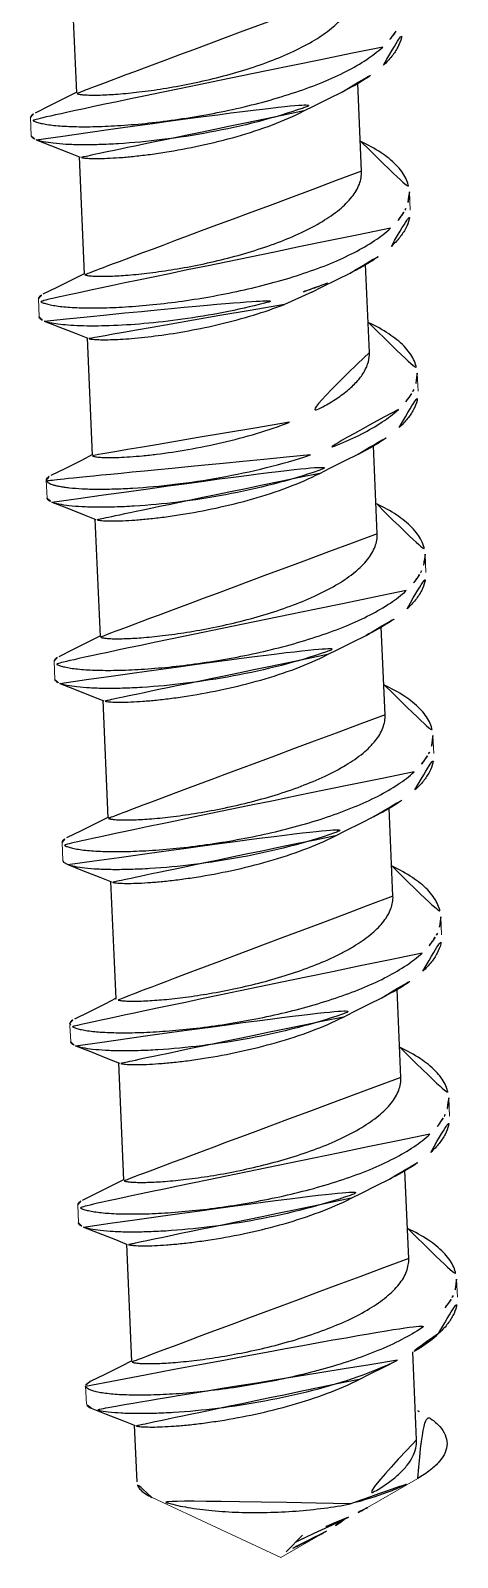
# Model space of a CAD drawing. Extents: x 16296660632 to 16296679688, y -37409620961 to -37409616551.
# Drawn here: x 16296679151.39 to 16296679155.94, y -37409617676.63 to -37409617660.36 of the extents above; entities that cross this region are included whole.
import ezdxf

# ---------------------------------------------------------------- set-up
doc = ezdxf.new("R2010")
doc.units = 0
doc.header["$LTSCALE"] = 10
doc.header["$MEASUREMENT"] = 0
doc.linetypes.add('ACAD_ISO02W100', pattern=[15, 12, -3])
doc.layers.get('0').update_dxf_attribs({"linetype": 'CONTINUOUS'})
doc.layers.add('虚线', color=8, linetype='ACAD_ISO02W100', lineweight=20)

msp = doc.modelspace()

# ---------------------------------------------------------------- linework, layer by layer
at = {"color": 7, "linetype": 'Continuous'}
for p, q in [((16296679151.82406, -37409617659.771828), (16296679151.878401, -37409617661.022308)), ((16296679154.917509, -37409617661.857437), (16296679154.87682, -37409617660.92086)), ((16296679151.79566, -37409617661.657349), (16296679151.917471, -37409617661.706352)), ((16296679151.907949, -37409617661.702522), (16296679151.96228, -37409617662.953003)), ((16296679155.00139, -37409617663.788132), (16296679154.960649, -37409617662.850327)), ((16296679154.38839, -37409617663.145279), (16296679154.09704, -37409617663.275078)), ((16296679151.875839, -37409617663.586563), (16296679152.00135, -37409617663.637039)), ((16296679151.991831, -37409617663.633217), (16296679152.04616, -37409617664.883698)), ((16296679155.085279, -37409617665.718826), (16296679155.04458, -37409617664.782158)), ((16296679151.95973, -37409617665.517258), (16296679152.08523, -37409617665.567734)), ((16296679152.07572, -37409617665.563911), (16296679152.130051, -37409617666.814392)), ((16296679155.169161, -37409617667.649513), (16296679155.128481, -37409617666.713051)), ((16296679152.04361, -37409617667.447952), (16296679152.169121, -37409617667.498428)), ((16296679152.159599, -37409617667.494598), (16296679152.21393, -37409617668.745087)), ((16296679155.25305, -37409617669.580208), (16296679155.21233, -37409617668.642929)), ((16296679151.73328, -37409617669.201187), (16296679151.741711, -37409617669.218948)), ((16296679151.741711, -37409617669.218948), (16296679151.785509, -37409617669.244637)), ((16296679152.127501, -37409617669.378647), (16296679152.253, -37409617669.429123)), ((16296679152.24349, -37409617669.425293), (16296679152.297819, -37409617670.675774)), ((16296679155.336929, -37409617671.510902), (16296679155.29624, -37409617670.574226)), ((16296679152.30385, -37409617670.682373), (16296679152.297819, -37409617670.675774)), ((16296679151.8172, -37409617670.956573), (16296679151.808769, -37409617670.938812)), ((16296679152.21138, -37409617671.309334), (16296679152.33688, -37409617671.359818)), ((16296679152.32737, -37409617671.355988), (16296679152.381701, -37409617672.606468)), ((16296679155.42082, -37409617673.441597), (16296679155.380131, -37409617672.505142)), ((16296679152.295271, -37409617673.240028), (16296679152.420771, -37409617673.290497)), ((16296679152.411261, -37409617673.286682), (16296679152.46559, -37409617674.537163)), ((16296679155.5047, -37409617675.372292), (16296679155.464029, -37409617674.436058)), ((16296679152.37915, -37409617675.170723), (16296679152.50465, -37409617675.221199)), ((16296679152.49514, -37409617675.217377), (16296679152.52137, -37409617675.821152)), ((16296679154.41206, -37409617676.369003), (16296679154.60725, -37409617676.277382)), ((16296679154.60725, -37409617676.277382), (16296679154.78006, -37409617676.196991)), ((16296679154.115589, -37409617676.567078), (16296679154.290079, -37409617676.388992)), ((16296679154.297131, -37409617676.423988), (16296679154.215691, -37409617676.463623)), ((16296679154.297131, -37409617676.423988), (16296679154.323021, -37409617676.411484)), ((16296679154.323021, -37409617676.411484), (16296679154.41206, -37409617676.369003)), ((16296679154.544979, -37409617676.34507), (16296679154.537741, -37409617676.349228))]:
    msp.add_line(p, q, dxfattribs=at)
for points in [[(16296679151.876551, -37409617661.018677), (16296679151.770309, -37409617661.072563), (16296679151.592791, -37409617661.161163), (16296679151.437611, -37409617661.237534)], [(16296679154.30451, -37409617661.214592), (16296679154.413799, -37409617661.159187), (16296679154.5753, -37409617661.078629), (16296679154.713881, -37409617661.010437)], [(16296679151.44994, -37409617661.521873), (16296679151.613331, -37409617661.585327), (16296679151.79566, -37409617661.657349)], [(16296679154.38839, -37409617663.145279), (16296679154.49769, -37409617663.089882), (16296679154.65918, -37409617663.009323), (16296679154.79777, -37409617662.941132)], [(16296679151.96044, -37409617662.949371), (16296679151.854191, -37409617663.00325), (16296679151.67667, -37409617663.091858), (16296679151.5215, -37409617663.168228)], [(16296679151.53385, -37409617663.452568), (16296679151.69138, -37409617663.513748), (16296679151.875839, -37409617663.586563)], [(16296679152.044319, -37409617664.880074), (16296679151.93808, -37409617664.933937), (16296679151.760559, -37409617665.022552), (16296679151.605379, -37409617665.098923)], [(16296679154.472281, -37409617665.075974), (16296679154.58157, -37409617665.020569), (16296679154.743059, -37409617664.940018), (16296679154.881651, -37409617664.871834)], [(16296679151.617741, -37409617665.383263), (16296679151.775261, -37409617665.444443), (16296679151.95973, -37409617665.517258)], [(16296679152.12821, -37409617666.81076), (16296679152.021959, -37409617666.864639), (16296679151.84444, -37409617666.953247), (16296679151.68927, -37409617667.02961)], [(16296679154.55616, -37409617667.006668), (16296679154.665461, -37409617666.951263), (16296679154.82695, -37409617666.870712), (16296679154.96554, -37409617666.802521)], [(16296679151.70162, -37409617667.313957), (16296679151.85915, -37409617667.375137), (16296679152.04361, -37409617667.447952)], [(16296679152.21209, -37409617668.741463), (16296679152.10585, -37409617668.795326), (16296679151.928329, -37409617668.883926), (16296679151.773149, -37409617668.960297)], [(16296679154.640051, -37409617668.937363), (16296679154.74934, -37409617668.881958), (16296679154.910839, -37409617668.801399), (16296679155.049419, -37409617668.733223)], [(16296679151.785509, -37409617669.244637), (16296679151.943029, -37409617669.305817), (16296679152.127501, -37409617669.378647)], [(16296679152.29598, -37409617670.67215), (16296679152.18973, -37409617670.726021), (16296679152.012211, -37409617670.814629), (16296679151.85704, -37409617670.890999)], [(16296679154.72393, -37409617670.868057), (16296679154.833229, -37409617670.812653), (16296679154.99472, -37409617670.732094), (16296679155.13331, -37409617670.66391)], [(16296679151.86939, -37409617671.175339), (16296679152.02692, -37409617671.236519), (16296679152.21138, -37409617671.309334)], [(16296679152.37986, -37409617672.602837), (16296679152.273621, -37409617672.656723), (16296679152.09609, -37409617672.745323), (16296679151.94092, -37409617672.821693)], [(16296679154.807819, -37409617672.798752), (16296679154.91711, -37409617672.743347), (16296679155.0786, -37409617672.662788), (16296679155.21719, -37409617672.594597)], [(16296679151.953279, -37409617673.106033), (16296679152.1108, -37409617673.167213), (16296679152.295271, -37409617673.240028)], [(16296679152.463751, -37409617674.533531), (16296679152.3575, -37409617674.58741), (16296679152.179979, -37409617674.676018), (16296679152.024811, -37409617674.752388)], [(16296679154.891701, -37409617674.729439), (16296679155.00099, -37409617674.674042), (16296679155.162491, -37409617674.593483), (16296679155.301069, -37409617674.525291)], [(16296679152.037161, -37409617675.036728), (16296679152.194691, -37409617675.097908), (16296679152.37915, -37409617675.170723)]]:
    msp.add_lwpolyline(points, dxfattribs=at)
msp.add_arc((16296679154.584431, -37409617676.979263), 2.130513, 63.614215, 64.7460272, dxfattribs=at)
for points, knots in [([(16296679154.83362, -37409617659.926743), (16296679154.83462, -37409617659.949539), (16296679154.831579, -37409617659.996353), (16296679154.80488, -37409617660.092461), (16296679154.73036, -37409617660.212868), (16296679154.59321, -37409617660.344627), (16296679154.410629, -37409617660.469398), (16296679154.188801, -37409617660.585297), (16296679153.93568, -37409617660.690567), (16296679153.660709, -37409617660.783432), (16296679153.374331, -37409617660.862602), (16296679153.087509, -37409617660.927292), (16296679152.811291, -37409617660.977287), (16296679152.55632, -37409617661.01297), (16296679152.33247, -37409617661.03524), (16296679152.169371, -37409617661.044563), (16296679152.060909, -37409617661.046127), (16296679151.998051, -37409617661.045013), (16296679151.94825, -37409617661.041893), (16296679151.91556, -37409617661.037933), (16296679151.89596, -37409617661.033417), (16296679151.886049, -37409617661.030113), (16296679151.878559, -37409617661.025818), (16296679151.878401, -37409617661.022308)], [0, 0, 0, 0, 0.020473379, 0.041728798, 0.088965914, 0.145235111, 0.211407373, 0.286735407, 0.369456346, 0.45715445, 0.547003048, 0.635953711, 0.72089852, 0.798816075, 0.866904958, 0.922705167, 0.945348959, 0.964216136, 0.979137713, 0.990017197, 0.993933035, 0.996848199, 1, 1, 1, 1]), ([(16296679155.151649, -37409617660.726479), (16296679155.183769, -37409617660.696808), (16296679155.241051, -37409617660.637009), (16296679155.30718, -37409617660.53936), (16296679155.34639, -37409617660.439774), (16296679155.353451, -37409617660.371803), (16296679155.352011, -37409617660.33931)], [0, 0, 0, 0, 0.292041526, 0.550741374, 0.78281625, 1, 1, 1, 1]), ([(16296679155.28491, -37409617660.362862), (16296679155.27631, -37409617660.377617), (16296679155.23595, -37409617660.439812), (16296679155.18512, -37409617660.494743), (16296679155.143259, -37409617660.533409)], [0, 0, 0, 0, 0.230554103, 1, 1, 1, 1]), ([(16296679155.143259, -37409617660.533409), (16296679155.09062, -37409617660.582039), (16296679154.966709, -37409617660.675728), (16296679154.75145, -37409617660.799042), (16296679154.49832, -37409617660.913933), (16296679154.10947, -37409617661.057098), (16296679153.583111, -37409617661.199043), (16296679153.042879, -37409617661.296623), (16296679152.618481, -37409617661.348183), (16296679152.32675, -37409617661.372307), (16296679152.064159, -37409617661.383377), (16296679151.866961, -37409617661.382759), (16296679151.729349, -37409617661.376099), (16296679151.642891, -37409617661.368927), (16296679151.56838, -37409617661.359497), (16296679151.50676, -37409617661.348396), (16296679151.457109, -37409617661.335068), (16296679151.417601, -37409617661.32003), (16296679151.390039, -37409617661.300087), (16296679151.38936, -37409617661.285393)], [0, 0, 0, 0, 0.054597863, 0.117772364, 0.188714815, 0.266126351, 0.433268236, 0.603274144, 0.683953964, 0.758925557, 0.826238258, 0.884142891, 0.909099898, 0.931175109, 0.95025002, 0.966227437, 0.979060216, 0.988785799, 1, 1, 1, 1]), ([(16296679154.713881, -37409617661.010437), (16296679154.79838, -37409617660.969093), (16296679154.95162, -37409617660.885201), (16296679155.09267, -37409617660.780968), (16296679155.151649, -37409617660.726479)], [0, 0, 0, 0, 0.539521217, 1, 1, 1, 1]), ([(16296679151.449949, -37409617661.521873), (16296679151.474159, -37409617661.531197), (16296679151.5345, -37409617661.546219), (16296679151.64069, -37409617661.561668), (16296679151.776159, -37409617661.572113), (16296679151.938551, -37409617661.576653), (16296679152.125259, -37409617661.574417), (16296679152.41366, -37409617661.560997), (16296679152.809059, -37409617661.523338), (16296679153.305229, -37409617661.446793), (16296679153.80694, -37409617661.337051), (16296679154.280781, -37409617661.196426), (16296679154.577829, -37409617661.077026), (16296679154.713881, -37409617661.010437)], [0, 0, 0, 0, 0.023274835, 0.055459237, 0.096230148, 0.145031457, 0.201128559, 0.263646902, 0.403927526, 0.557104088, 0.713663413, 0.864151134, 1, 1, 1, 1]), ([(16296679151.38936, -37409617661.285393), (16296679151.389179, -37409617661.281357), (16296679151.39155, -37409617661.272217), (16296679151.40156, -37409617661.260094), (16296679151.417311, -37409617661.248177), (16296679151.430241, -37409617661.241142), (16296679151.437611, -37409617661.237534)], [0, 0, 0, 0, 0.169903477, 0.38015767, 0.653504715, 1, 1, 1, 1]), ([(16296679154.304501, -37409617661.214577), (16296679154.195539, -37409617661.270264), (16296679153.96073, -37409617661.370613), (16296679153.590111, -37409617661.490784), (16296679153.206169, -37409617661.586067), (16296679152.889271, -37409617661.645264), (16296679152.649401, -37409617661.679863), (16296679152.487341, -37409617661.698776), (16296679152.34112, -37409617661.7118), (16296679152.213329, -37409617661.719368), (16296679152.10619, -37409617661.722153), (16296679152.021641, -37409617661.720749), (16296679151.965931, -37409617661.716759), (16296679151.933929, -37409617661.711388), (16296679151.92215, -37409617661.708237), (16296679151.917471, -37409617661.706337)], [0, 0, 0, 0, 0.149149321, 0.310484672, 0.474509807, 0.630988682, 0.703233264, 0.769884543, 0.829849333, 0.882139273, 0.925907836, 0.960437192, 0.985216736, 0.99385246, 1, 1, 1, 1]), ([(16296679151.397751, -37409617661.478432), (16296679151.39793, -37409617661.482437), (16296679151.40111, -37409617661.491341), (16296679151.412121, -37409617661.502548), (16296679151.428829, -37409617661.513039), (16296679151.442301, -37409617661.518913), (16296679151.449949, -37409617661.521873)], [0, 0, 0, 0, 0.170000844, 0.380271754, 0.653548251, 1, 1, 1, 1]), ([(16296679154.91156, -37409617661.540047), (16296679154.98587, -37409617661.575378), (16296679155.119381, -37409617661.647911), (16296679155.263611, -37409617661.760803), (16296679155.3465, -37409617661.85743), (16296679155.390499, -37409617661.928749), (16296679155.418591, -37409617662.002007), (16296679155.42642, -37409617662.052269), (16296679155.427509, -37409617662.076927)], [0, 0, 0, 0, 0.316990066, 0.583646465, 0.699612004, 0.805856751, 0.904870208, 1, 1, 1, 1]), ([(16296679154.9175, -37409617661.857437), (16296679154.918489, -37409617661.880234), (16296679154.915489, -37409617661.927048), (16296679154.88875, -37409617662.023148), (16296679154.814251, -37409617662.143562), (16296679154.677099, -37409617662.275322), (16296679154.49452, -37409617662.400093), (16296679154.27269, -37409617662.515991), (16296679154.01956, -37409617662.621262), (16296679153.744591, -37409617662.714119), (16296679153.45821, -37409617662.793297), (16296679153.171391, -37409617662.857986), (16296679152.89517, -37409617662.907982), (16296679152.640209, -37409617662.943657), (16296679152.416361, -37409617662.965927), (16296679152.25326, -37409617662.97525), (16296679152.144791, -37409617662.97683), (16296679152.08193, -37409617662.9757), (16296679152.032129, -37409617662.97258), (16296679151.999439, -37409617662.968628), (16296679151.979851, -37409617662.964111), (16296679151.96995, -37409617662.960808), (16296679151.962429, -37409617662.956512), (16296679151.96228, -37409617662.953003)], [0, 0, 0, 0, 0.020473109, 0.041728852, 0.088964898, 0.145233819, 0.211407294, 0.286736722, 0.36945788, 0.457155013, 0.547002835, 0.63595387, 0.720899785, 0.798817581, 0.86690496, 0.922702885, 0.945351231, 0.964212898, 0.979139644, 0.990015343, 0.993929586, 0.996847636, 1, 1, 1, 1]), ([(16296679155.427509, -37409617662.076927), (16296679155.428801, -37409617662.106308), (16296679155.42338, -37409617662.167297), (16296679155.40317, -37409617662.224922), (16296679155.390039, -37409617662.253067)], [0, 0, 0, 0, 0.486192478, 1, 1, 1, 1]), ([(16296679155.369829, -37409617662.291763), (16296679155.361219, -37409617662.306671), (16296679155.320681, -37409617662.369583), (16296679155.2694, -37409617662.425072), (16296679155.22714, -37409617662.464104)], [0, 0, 0, 0, 0.230375107, 1, 1, 1, 1]), ([(16296679155.390039, -37409617662.253067), (16296679155.388519, -37409617662.256317), (16296679155.382219, -37409617662.269432), (16296679155.37532, -37409617662.282257), (16296679155.369829, -37409617662.291763)], [0, 0, 0, 0, 0.245966155, 1, 1, 1, 1]), ([(16296679155.235531, -37409617662.657173), (16296679155.267639, -37409617662.627518), (16296679155.3249, -37409617662.567749), (16296679155.391001, -37409617662.470154), (16296679155.430229, -37409617662.370621), (16296679155.437321, -37409617662.302689), (16296679155.435909, -37409617662.27021)], [0, 0, 0, 0, 0.292048077, 0.550747257, 0.782820688, 1, 1, 1, 1]), ([(16296679155.22714, -37409617662.464104), (16296679155.1745, -37409617662.512733), (16296679155.050579, -37409617662.606438), (16296679154.835291, -37409617662.729759), (16296679154.582121, -37409617662.84465), (16296679154.19323, -37409617662.987831), (16296679153.66683, -37409617663.129768), (16296679153.126591, -37409617663.227333), (16296679152.702169, -37409617663.278877), (16296679152.41044, -37409617663.303017), (16296679152.147869, -37409617663.314079), (16296679151.950701, -37409617663.313454), (16296679151.81312, -37409617663.306793), (16296679151.726681, -37409617663.299606), (16296679151.65218, -37409617663.290176), (16296679151.59057, -37409617663.279083), (16296679151.540939, -37409617663.265739), (16296679151.50145, -37409617663.25071), (16296679151.473909, -37409617663.230751), (16296679151.473249, -37409617663.216049)], [0, 0, 0, 0, 0.054600543, 0.117783657, 0.188737132, 0.266159541, 0.433309613, 0.60331789, 0.684002339, 0.758972711, 0.826278771, 0.884173677, 0.909125167, 0.931195935, 0.950266523, 0.966240412, 0.979069487, 0.988791659, 1, 1, 1, 1]), ([(16296679154.79777, -37409617662.941132), (16296679154.88225, -37409617662.899788), (16296679155.0355, -37409617662.815903), (16296679155.17655, -37409617662.71167), (16296679155.235531, -37409617662.657173)], [0, 0, 0, 0, 0.53945091, 1, 1, 1, 1]), ([(16296679154.29771, -37409617663.141998), (16296679154.342661, -37409617663.127029), (16296679154.51235, -37409617663.06794), (16296679154.678921, -37409617662.999313), (16296679154.79777, -37409617662.941132)], [0, 0, 0, 0, 0.263643768, 1, 1, 1, 1]), ([(16296679151.473249, -37409617663.216049), (16296679151.47307, -37409617663.212044), (16296679151.475439, -37409617663.202888), (16296679151.48546, -37409617663.190773), (16296679151.501209, -37409617663.178864), (16296679151.51413, -37409617663.171829), (16296679151.5215, -37409617663.168228)], [0, 0, 0, 0, 0.169915353, 0.380200073, 0.6535533, 1, 1, 1, 1]), ([(16296679151.533859, -37409617663.452568), (16296679151.55394, -37409617663.46032), (16296679151.602751, -37409617663.473373), (16296679151.687759, -37409617663.487587), (16296679151.794531, -37409617663.498367), (16296679151.97628, -37409617663.507896), (16296679152.246559, -37409617663.505943), (16296679152.612141, -37409617663.482788), (16296679153.019501, -37409617663.436073), (16296679153.44873, -37409617663.364754), (16296679153.87886, -37409617663.269073), (16296679154.16086, -37409617663.187576), (16296679154.29771, -37409617663.141998)], [0, 0, 0, 0, 0.023014529, 0.053783274, 0.092115092, 0.13766088, 0.248319327, 0.380822512, 0.529134388, 0.68649583, 0.845784146, 1, 1, 1, 1]), ([(16296679151.48164, -37409617663.409149), (16296679151.481819, -37409617663.41317), (16296679151.485001, -37409617663.422058), (16296679151.496019, -37409617663.433258), (16296679151.51273, -37409617663.443741), (16296679151.526211, -37409617663.449623), (16296679151.533859, -37409617663.452568)], [0, 0, 0, 0, 0.169972294, 0.380251106, 0.653586153, 1, 1, 1, 1]), ([(16296679154.09704, -37409617663.275078), (16296679153.98822, -37409617663.317619), (16296679153.763691, -37409617663.394211), (16296679153.421181, -37409617663.486237), (16296679153.081829, -37409617663.557541), (16296679152.76441, -37409617663.60804), (16296679152.52149, -37409617663.635094), (16296679152.35132, -37409617663.647217), (16296679152.246201, -37409617663.651733), (16296679152.158171, -37409617663.652657), (16296679152.088511, -37409617663.650467), (16296679152.04236, -37409617663.646431), (16296679152.01548, -37409617663.641518), (16296679152.005421, -37409617663.638687), (16296679152.00135, -37409617663.637039)], [0, 0, 0, 0, 0.163619595, 0.331822259, 0.496383853, 0.648977094, 0.781754885, 0.838514165, 0.887839372, 0.92908934, 0.961746733, 0.985430199, 0.993851252, 1, 1, 1, 1]), ([(16296679154.99441, -37409617663.470261), (16296679155.06889, -37409617663.505623), (16296679155.2027, -37409617663.578209), (16296679155.34725, -37409617663.691254), (16296679155.430321, -37409617663.78801), (16296679155.47438, -37409617663.859444), (16296679155.50251, -37409617663.932808), (16296679155.51033, -37409617663.983131), (16296679155.5114, -37409617664.007843)], [0, 0, 0, 0, 0.317069623, 0.583760876, 0.699715129, 0.805931528, 0.904908301, 1, 1, 1, 1]), ([(16296679155.00139, -37409617663.788132), (16296679155.00285, -37409617663.821564), (16296679154.994579, -37409617663.891876), (16296679154.95043, -37409617663.994034), (16296679154.87702, -37409617664.093536), (16296679154.77643, -37409617664.189957), (16296679154.65073, -37409617664.282913), (16296679154.44462, -37409617664.405922), (16296679154.272579, -37409617664.482712), (16296679154.151569, -37409617664.530029)], [0, 0, 0, 0, 0.084468713, 0.175528037, 0.278039555, 0.394648873, 0.526115147, 0.671938529, 1, 1, 1, 1]), ([(16296679155.5114, -37409617664.007843), (16296679155.512671, -37409617664.03701), (16296679155.50732, -37409617664.097549), (16296679155.48737, -37409617664.154778), (16296679155.4744, -37409617664.182747)], [0, 0, 0, 0, 0.486351794, 1, 1, 1, 1]), ([(16296679155.31942, -37409617664.587868), (16296679155.35154, -37409617664.558189), (16296679155.408831, -37409617664.49839), (16296679155.47496, -37409617664.400726), (16296679155.51417, -37409617664.301132), (16296679155.521219, -37409617664.233147), (16296679155.519779, -37409617664.200661)], [0, 0, 0, 0, 0.292051707, 0.550748806, 0.782818398, 1, 1, 1, 1]), ([(16296679155.452089, -37409617664.225273), (16296679155.443489, -37409617664.239929), (16296679155.40324, -37409617664.301727), (16296679155.352659, -37409617664.356339), (16296679155.311029, -37409617664.394798)], [0, 0, 0, 0, 0.230654947, 1, 1, 1, 1]), ([(16296679155.4744, -37409617664.182747), (16296679155.47274, -37409617664.186317), (16296679155.46582, -37409617664.200752), (16296679155.458191, -37409617664.214844), (16296679155.452089, -37409617664.225273)], [0, 0, 0, 0, 0.245565464, 1, 1, 1, 1]), ([(16296679155.311029, -37409617664.394798), (16296679155.25773, -37409617664.444031), (16296679155.132099, -37409617664.538818), (16296679154.913651, -37409617664.663353), (16296679154.65667, -37409617664.779221), (16296679154.470989, -37409617664.847054), (16296679154.373211, -37409617664.879623)], [0, 0, 0, 0, 0.204888905, 0.442210902, 0.708951981, 1, 1, 1, 1]), ([(16296679154.151569, -37409617664.530029), (16296679154.03616, -37409617664.57515), (16296679153.79796, -37409617664.655724), (16296679153.43544, -37409617664.751007), (16296679153.07902, -37409617664.823067), (16296679152.7955, -37409617664.86541), (16296679152.588461, -37409617664.888062), (16296679152.453911, -37409617664.899193), (16296679152.33614, -37409617664.905579), (16296679152.23707, -37409617664.907753), (16296679152.15807, -37409617664.906273), (16296679152.10071, -37409617664.902046), (16296679152.06616, -37409617664.896057), (16296679152.050301, -37409617664.890007), (16296679152.046261, -37409617664.885597), (16296679152.046169, -37409617664.883698)], [0, 0, 0, 0, 0.172480272, 0.34952702, 0.521413894, 0.678347525, 0.748337476, 0.811271997, 0.866244616, 0.912441095, 0.949215814, 0.976059777, 0.99272841, 0.997353392, 1, 1, 1, 1]), ([(16296679154.881651, -37409617664.871834), (16296679154.96615, -37409617664.830467), (16296679155.119381, -37409617664.746582), (16296679155.260441, -37409617664.642357), (16296679155.31942, -37409617664.587868)], [0, 0, 0, 0, 0.539499968, 1, 1, 1, 1]), ([(16296679154.373211, -37409617664.879623), (16296679154.218559, -37409617664.931122), (16296679153.89974, -37409617665.02153), (16296679153.415569, -37409617665.123627), (16296679152.9394, -37409617665.194862), (16296679152.560671, -37409617665.230003), (16296679152.28405, -37409617665.242668), (16296679152.10405, -37409617665.244926), (16296679151.946409, -37409617665.240883), (16296679151.830271, -37409617665.232513), (16296679151.7505, -37409617665.222763), (16296679151.70089, -37409617665.214699), (16296679151.65843, -37409617665.205643), (16296679151.62327, -37409617665.195686), (16296679151.59544, -37409617665.184998), (16296679151.574961, -37409617665.173576), (16296679151.56139, -37409617665.161362), (16296679151.557341, -37409617665.151268), (16296679151.557131, -37409617665.146767)], [0, 0, 0, 0, 0.169969886, 0.345127085, 0.515660394, 0.671738197, 0.74149642, 0.804356511, 0.859406159, 0.905882318, 0.925710051, 0.943188311, 0.958273757, 0.970953616, 0.981258983, 0.989287038, 0.995306043, 1, 1, 1, 1]), ([(16296679151.617741, -37409617665.383263), (16296679151.64196, -37409617665.392601), (16296679151.702299, -37409617665.407623), (16296679151.8085, -37409617665.423058), (16296679151.943979, -37409617665.433502), (16296679152.10639, -37409617665.438026), (16296679152.293119, -37409617665.435806), (16296679152.58152, -37409617665.422379), (16296679152.97691, -37409617665.384712), (16296679153.47308, -37409617665.308167), (16296679153.97477, -37409617665.198418), (16296679154.448589, -37409617665.057808), (16296679154.745621, -37409617664.938423), (16296679154.881651, -37409617664.871834)], [0, 0, 0, 0, 0.023277942, 0.0554649, 0.096239823, 0.145048108, 0.201149802, 0.263671785, 0.403950559, 0.557120703, 0.713681163, 0.864163486, 1, 1, 1, 1]), ([(16296679151.557131, -37409617665.146767), (16296679151.55695, -37409617665.142754), (16296679151.55932, -37409617665.133614), (16296679151.56933, -37409617665.121468), (16296679151.585079, -37409617665.109573), (16296679151.598009, -37409617665.102524), (16296679151.605379, -37409617665.098923)], [0, 0, 0, 0, 0.169906992, 0.380145026, 0.653498445, 1, 1, 1, 1]), ([(16296679154.472269, -37409617665.075974), (16296679154.36331, -37409617665.131653), (16296679154.12849, -37409617665.231987), (16296679153.75787, -37409617665.352173), (16296679153.37393, -37409617665.447456), (16296679153.05702, -37409617665.506653), (16296679152.81716, -37409617665.541237), (16296679152.65509, -37409617665.560173), (16296679152.508881, -37409617665.573189), (16296679152.381081, -37409617665.58075), (16296679152.273951, -37409617665.583542), (16296679152.1894, -37409617665.582138), (16296679152.133699, -37409617665.578148), (16296679152.10169, -37409617665.572769), (16296679152.089911, -37409617665.569633), (16296679152.085239, -37409617665.567734)], [0, 0, 0, 0, 0.149150169, 0.310486837, 0.474513135, 0.630992301, 0.703238111, 0.769888065, 0.829853885, 0.882142426, 0.925910121, 0.960439367, 0.985215964, 0.993851966, 1, 1, 1, 1]), ([(16296679151.565519, -37409617665.339844), (16296679151.565701, -37409617665.343857), (16296679151.56889, -37409617665.352753), (16296679151.57991, -37409617665.363953), (16296679151.596621, -37409617665.374443), (16296679151.6101, -37409617665.38031), (16296679151.617741, -37409617665.383263)], [0, 0, 0, 0, 0.170001417, 0.38031259, 0.653588561, 1, 1, 1, 1]), ([(16296679155.07935, -37409617665.401459), (16296679155.153669, -37409617665.436783), (16296679155.287161, -37409617665.509308), (16296679155.431379, -37409617665.622192), (16296679155.514271, -37409617665.718811), (16296679155.55826, -37409617665.790123), (16296679155.586349, -37409617665.863373), (16296679155.594191, -37409617665.91362), (16296679155.59528, -37409617665.938293)], [0, 0, 0, 0, 0.317000232, 0.583666773, 0.699629161, 0.805867642, 0.904875914, 1, 1, 1, 1]), ([(16296679155.08527, -37409617665.718826), (16296679155.08626, -37409617665.741623), (16296679155.08326, -37409617665.788437), (16296679155.056511, -37409617665.884537), (16296679154.982019, -37409617666.004951), (16296679154.84486, -37409617666.136711), (16296679154.662291, -37409617666.261482), (16296679154.44046, -37409617666.37738), (16296679154.18733, -37409617666.482643), (16296679153.912359, -37409617666.575508), (16296679153.62598, -37409617666.654678), (16296679153.339161, -37409617666.719383), (16296679153.062941, -37409617666.769371), (16296679152.80797, -37409617666.805054), (16296679152.58412, -37409617666.827316), (16296679152.42103, -37409617666.836639), (16296679152.312559, -37409617666.838211), (16296679152.249701, -37409617666.837082), (16296679152.1999, -37409617666.833969), (16296679152.16721, -37409617666.830009), (16296679152.147619, -37409617666.825493), (16296679152.137711, -37409617666.822197), (16296679152.130199, -37409617666.817902), (16296679152.13006, -37409617666.814392)], [0, 0, 0, 0, 0.020473002, 0.041729138, 0.088965208, 0.145233793, 0.211406747, 0.286736229, 0.369457741, 0.457155141, 0.54700295, 0.635953768, 0.720899608, 0.798817914, 0.866905807, 0.922703783, 0.945350945, 0.964213393, 0.979140238, 0.990015267, 0.993930377, 0.996848763, 1, 1, 1, 1]), ([(16296679155.59528, -37409617665.938293), (16296679155.596569, -37409617665.967583), (16296679155.5912, -37409617666.028412), (16296679155.5711, -37409617666.085876), (16296679155.558029, -37409617666.113983)], [0, 0, 0, 0, 0.486262534, 1, 1, 1, 1]), ([(16296679155.403299, -37409617666.518562), (16296679155.435419, -37409617666.488892), (16296679155.492701, -37409617666.4291), (16296679155.558821, -37409617666.331451), (16296679155.59804, -37409617666.231873), (16296679155.605101, -37409617666.16391), (16296679155.60367, -37409617666.131416)], [0, 0, 0, 0, 0.292042019, 0.550739331, 0.782814934, 1, 1, 1, 1]), ([(16296679155.536921, -37409617666.154343), (16296679155.528311, -37409617666.169144), (16296679155.48789, -37409617666.231583), (16296679155.436911, -37409617666.286697), (16296679155.394911, -37409617666.325493)], [0, 0, 0, 0, 0.230493294, 1, 1, 1, 1]), ([(16296679155.558029, -37409617666.113983), (16296679155.556459, -37409617666.117363), (16296679155.549891, -37409617666.13105), (16296679155.542669, -37409617666.144432), (16296679155.536921, -37409617666.154343)], [0, 0, 0, 0, 0.245792502, 1, 1, 1, 1]), ([(16296679155.394911, -37409617666.325493), (16296679155.342279, -37409617666.374123), (16296679155.218361, -37409617666.467812), (16296679155.003099, -37409617666.591118), (16296679154.749969, -37409617666.706001), (16296679154.36112, -37409617666.849182), (16296679153.834749, -37409617666.991119), (16296679153.294531, -37409617667.088692), (16296679152.870131, -37409617667.140251), (16296679152.5784, -37409617667.164391), (16296679152.315809, -37409617667.175461), (16296679152.11861, -37409617667.174843), (16296679151.98101, -37409617667.168182), (16296679151.89455, -37409617667.161011), (16296679151.82004, -37409617667.151588), (16296679151.75841, -37409617667.140472), (16296679151.708771, -37409617667.127136), (16296679151.66925, -37409617667.112106), (16296679151.641689, -37409617667.092171), (16296679151.64102, -37409617667.077461)], [0, 0, 0, 0, 0.054597986, 0.117772217, 0.188715866, 0.266129497, 0.433272362, 0.603276075, 0.683956074, 0.75892818, 0.826240366, 0.884144047, 0.90910043, 0.931175064, 0.950249452, 0.966226519, 0.979059587, 0.988785469, 1, 1, 1, 1]), ([(16296679154.96554, -37409617666.802521), (16296679155.05003, -37409617666.761162), (16296679155.20327, -37409617666.677277), (16296679155.34432, -37409617666.573036), (16296679155.403299, -37409617666.518562)], [0, 0, 0, 0, 0.539524449, 1, 1, 1, 1]), ([(16296679151.70163, -37409617667.31395), (16296679151.72584, -37409617667.323303), (16296679151.78618, -37409617667.33831), (16296679151.89238, -37409617667.353752), (16296679152.027849, -37409617667.364197), (16296679152.19025, -37409617667.368729), (16296679152.376961, -37409617667.366501), (16296679152.665359, -37409617667.353081), (16296679153.060749, -37409617667.315407), (16296679153.556919, -37409617667.238869), (16296679154.05862, -37409617667.129128), (16296679154.53245, -37409617666.98851), (16296679154.829491, -37409617666.86911), (16296679154.96554, -37409617666.802521)], [0, 0, 0, 0, 0.023277451, 0.055464633, 0.09623774, 0.14503984, 0.201136904, 0.263654313, 0.403933677, 0.557110773, 0.713667872, 0.864152084, 1, 1, 1, 1]), ([(16296679154.55616, -37409617667.006668), (16296679154.447189, -37409617667.06234), (16296679154.212379, -37409617667.162689), (16296679153.841749, -37409617667.282852), (16296679153.457821, -37409617667.378151), (16296679153.140909, -37409617667.43734), (16296679152.901039, -37409617667.471939), (16296679152.738979, -37409617667.490868), (16296679152.59276, -37409617667.503883), (16296679152.46497, -37409617667.511452), (16296679152.35783, -37409617667.514229), (16296679152.273291, -37409617667.512833), (16296679152.217581, -37409617667.508827), (16296679152.18557, -37409617667.503471), (16296679152.17379, -37409617667.50032), (16296679152.169121, -37409617667.498428)], [0, 0, 0, 0, 0.149151547, 0.310488778, 0.474514623, 0.630994236, 0.703239379, 0.769892041, 0.82985295, 0.88214777, 0.925908982, 0.960442813, 0.985217861, 0.993857596, 1, 1, 1, 1]), ([(16296679151.64102, -37409617667.077461), (16296679151.640829, -37409617667.073448), (16296679151.6432, -37409617667.064293), (16296679151.65321, -37409617667.052162), (16296679151.668961, -37409617667.040253), (16296679151.6819, -37409617667.033218), (16296679151.68926, -37409617667.02961)], [0, 0, 0, 0, 0.16990336, 0.380157728, 0.653503805, 1, 1, 1, 1]), ([(16296679151.649401, -37409617667.270493), (16296679151.64958, -37409617667.274513), (16296679151.65275, -37409617667.283409), (16296679151.663771, -37409617667.294617), (16296679151.68049, -37409617667.305122), (16296679151.69397, -37409617667.310997), (16296679151.70163, -37409617667.31395)], [0, 0, 0, 0, 0.169972429, 0.380207642, 0.653495903, 1, 1, 1, 1]), ([(16296679155.162951, -37409617667.332024), (16296679155.237301, -37409617667.36734), (16296679155.37088, -37409617667.439888), (16296679155.515181, -37409617667.552803), (16296679155.59812, -37409617667.64946), (16296679155.642139, -37409617667.720802), (16296679155.67025, -37409617667.794098), (16296679155.67808, -37409617667.844368), (16296679155.679159, -37409617667.869049)], [0, 0, 0, 0, 0.31700398, 0.58366878, 0.699633119, 0.805873057, 0.904878898, 1, 1, 1, 1]), ([(16296679155.169161, -37409617667.649513), (16296679155.170151, -37409617667.67231), (16296679155.16712, -37409617667.719116), (16296679155.14043, -37409617667.815239), (16296679155.065901, -37409617667.935638), (16296679154.928749, -37409617668.067398), (16296679154.74617, -37409617668.192169), (16296679154.52434, -37409617668.308067), (16296679154.271219, -37409617668.413338), (16296679153.99625, -37409617668.506203), (16296679153.709869, -37409617668.585373), (16296679153.42305, -37409617668.65007), (16296679153.14683, -37409617668.700058), (16296679152.891859, -37409617668.735741), (16296679152.668011, -37409617668.758011), (16296679152.504919, -37409617668.767326), (16296679152.39645, -37409617668.768913), (16296679152.33359, -37409617668.767776), (16296679152.283791, -37409617668.764664), (16296679152.251089, -37409617668.760696), (16296679152.231501, -37409617668.756203), (16296679152.2216, -37409617668.752876), (16296679152.2141, -37409617668.748596), (16296679152.21394, -37409617668.745087)], [0, 0, 0, 0, 0.020473564, 0.04172826, 0.088965556, 0.145235416, 0.211408292, 0.286736393, 0.36945677, 0.457154207, 0.547002859, 0.635953903, 0.72089867, 0.798815541, 0.866903441, 0.922703135, 0.9453491, 0.964214973, 0.979136713, 0.990017623, 0.993931108, 0.99684619, 1, 1, 1, 1]), ([(16296679155.679159, -37409617667.869049), (16296679155.68046, -37409617667.898376), (16296679155.675051, -37409617667.959267), (16296679155.6549, -37409617668.016808), (16296679155.6418, -37409617668.044922)], [0, 0, 0, 0, 0.486228803, 1, 1, 1, 1]), ([(16296679155.48719, -37409617668.449257), (16296679155.5193, -37409617668.419594), (16296679155.576559, -37409617668.359818), (16296679155.64267, -37409617668.262207), (16296679155.6819, -37409617668.162666), (16296679155.688971, -37409617668.094727), (16296679155.687559, -37409617668.062263)], [0, 0, 0, 0, 0.292052229, 0.550751429, 0.782822512, 1, 1, 1, 1]), ([(16296679155.62096, -37409617668.084763), (16296679155.61235, -37409617668.099586), (16296679155.571899, -37409617668.162132), (16296679155.520849, -37409617668.217339), (16296679155.4788, -37409617668.256187)], [0, 0, 0, 0, 0.23046739, 1, 1, 1, 1]), ([(16296679155.6418, -37409617668.044922), (16296679155.64024, -37409617668.048264), (16296679155.633751, -37409617668.061783), (16296679155.626631, -37409617668.074982), (16296679155.62096, -37409617668.084763)], [0, 0, 0, 0, 0.245845959, 1, 1, 1, 1]), ([(16296679155.4788, -37409617668.256187), (16296679155.426161, -37409617668.304817), (16296679155.302219, -37409617668.398521), (16296679155.08691, -37409617668.521851), (16296679154.833731, -37409617668.636749), (16296679154.44482, -37409617668.77993), (16296679153.9184, -37409617668.92186), (16296679153.378139, -37409617669.019432), (16296679152.95372, -37409617669.070976), (16296679152.661989, -37409617669.0951), (16296679152.399429, -37409617669.106163), (16296679152.202271, -37409617669.10553), (16296679152.064699, -37409617669.098862), (16296679151.97826, -37409617669.09169), (16296679151.90378, -37409617669.082253), (16296679151.842171, -37409617669.071136), (16296679151.792561, -37409617669.057808), (16296679151.753071, -37409617669.042778), (16296679151.72555, -37409617669.022797), (16296679151.724899, -37409617669.008118)], [0, 0, 0, 0, 0.054603244, 0.117790983, 0.188748185, 0.266174072, 0.433328141, 0.603342662, 0.684027826, 0.758996965, 0.826299971, 0.88419148, 0.909141168, 0.931210114, 0.950278412, 0.96625021, 0.979076455, 0.988795864, 1, 1, 1, 1]), ([(16296679155.049419, -37409617668.733223), (16296679155.133909, -37409617668.691856), (16296679155.287149, -37409617668.607979), (16296679155.428209, -37409617668.503738), (16296679155.48719, -37409617668.449257)], [0, 0, 0, 0, 0.539494874, 1, 1, 1, 1]), ([(16296679151.785521, -37409617669.244637), (16296679151.80974, -37409617669.253998), (16296679151.870081, -37409617669.268997), (16296679151.97629, -37409617669.284447), (16296679152.111771, -37409617669.294884), (16296679152.274179, -37409617669.299423), (16296679152.460899, -37409617669.297203), (16296679152.74929, -37409617669.28376), (16296679153.14468, -37409617669.246101), (16296679153.64086, -37409617669.169563), (16296679154.14255, -37409617669.059799), (16296679154.616369, -37409617668.919189), (16296679154.913389, -37409617668.799797), (16296679155.049419, -37409617668.733223)], [0, 0, 0, 0, 0.023283223, 0.05546621, 0.09624573, 0.145052013, 0.201149906, 0.263670519, 0.403945888, 0.55712444, 0.713687283, 0.864163515, 1, 1, 1, 1]), ([(16296679151.724899, -37409617669.008118), (16296679151.72472, -37409617669.004097), (16296679151.72711, -37409617668.994957), (16296679151.73712, -37409617668.982826), (16296679151.752859, -37409617668.97094), (16296679151.765791, -37409617668.963913), (16296679151.773149, -37409617668.960297)], [0, 0, 0, 0, 0.16992357, 0.38022582, 0.65358107, 1, 1, 1, 1]), ([(16296679154.640039, -37409617668.937363), (16296679154.53108, -37409617668.993027), (16296679154.29627, -37409617669.093384), (16296679153.92565, -37409617669.213547), (16296679153.541731, -37409617669.308838), (16296679153.224819, -37409617669.368027), (16296679152.984949, -37409617669.402634), (16296679152.822889, -37409617669.421547), (16296679152.67667, -37409617669.43457), (16296679152.54888, -37409617669.442139), (16296679152.44174, -37409617669.444931), (16296679152.357189, -37409617669.443527), (16296679152.301479, -37409617669.439529), (16296679152.269461, -37409617669.434151), (16296679152.257681, -37409617669.431023), (16296679152.253, -37409617669.429123)], [0, 0, 0, 0, 0.149146896, 0.310480309, 0.47450344, 0.630980145, 0.703226469, 0.769875206, 0.829841981, 0.882131615, 0.92589884, 0.960430965, 0.98521186, 0.9938523, 1, 1, 1, 1]), ([(16296679155.246031, -37409617669.262321), (16296679155.320511, -37409617669.297684), (16296679155.454321, -37409617669.37027), (16296679155.598881, -37409617669.483299), (16296679155.68195, -37409617669.58007), (16296679155.726021, -37409617669.651489), (16296679155.75416, -37409617669.724854), (16296679155.76198, -37409617669.775177), (16296679155.76305, -37409617669.799881)], [0, 0, 0, 0, 0.317074859, 0.583767401, 0.69972188, 0.805937477, 0.904912273, 1, 1, 1, 1]), ([(16296679155.25304, -37409617669.580208), (16296679155.254, -37409617669.602364), (16296679155.25123, -37409617669.647812), (16296679155.226139, -37409617669.741028), (16296679155.15604, -37409617669.85807), (16296679155.02618, -37409617669.986687), (16296679154.88674, -37409617670.084991), (16296679154.75605, -37409617670.161011), (16296679154.605619, -37409617670.238297), (16296679154.39942, -37409617670.326973), (16296679154.13508, -37409617670.41964), (16296679153.857941, -37409617670.499527), (16296679153.578039, -37409617670.565857), (16296679153.30555, -37409617670.618263), (16296679153.050421, -37409617670.65696), (16296679152.82198, -37409617670.682663), (16296679152.652069, -37409617670.694939), (16296679152.535749, -37409617670.698997), (16296679152.465151, -37409617670.699516), (16296679152.40662, -37409617670.697952), (16296679152.360559, -37409617670.694748), (16296679152.327629, -37409617670.69001), (16296679152.3099, -37409617670.6856), (16296679152.30385, -37409617670.682373)], [0, 0, 0, 0, 0.019949674, 0.040622226, 0.086348835, 0.140533423, 0.204107457, 0.239292727, 0.276520643, 0.356191232, 0.440992957, 0.528376955, 0.61556515, 0.699693723, 0.777943317, 0.847660759, 0.90646861, 0.931142014, 0.952365898, 0.969972679, 0.983823942, 0.993829037, 1, 1, 1, 1]), ([(16296679155.76305, -37409617669.799881), (16296679155.76432, -37409617669.829063), (16296679155.75898, -37409617669.889618), (16296679155.739019, -37409617669.946854), (16296679155.726049, -37409617669.974831)], [0, 0, 0, 0, 0.486349005, 1, 1, 1, 1]), ([(16296679155.57107, -37409617670.379951), (16296679155.603189, -37409617670.350273), (16296679155.660469, -37409617670.290466), (16296679155.726601, -37409617670.192833), (16296679155.76582, -37409617670.093231), (16296679155.772869, -37409617670.025261), (16296679155.771441, -37409617669.992767)], [0, 0, 0, 0, 0.292045552, 0.550743366, 0.782816347, 1, 1, 1, 1]), ([(16296679155.70373, -37409617670.017357), (16296679155.695141, -37409617670.032028), (16296679155.654881, -37409617670.093819), (16296679155.604309, -37409617670.148422), (16296679155.562679, -37409617670.186882)], [0, 0, 0, 0, 0.230656596, 1, 1, 1, 1]), ([(16296679155.726049, -37409617669.974831), (16296679155.72439, -37409617669.978401), (16296679155.71747, -37409617669.992844), (16296679155.709841, -37409617670.006943), (16296679155.70373, -37409617670.017357)], [0, 0, 0, 0, 0.245563423, 1, 1, 1, 1]), ([(16296679155.562679, -37409617670.186882), (16296679155.51189, -37409617670.233803), (16296679155.39291, -37409617670.324379), (16296679155.186621, -37409617670.444153), (16296679154.94446, -37409617670.556137), (16296679154.571989, -37409617670.696564), (16296679154.065189, -37409617670.83773), (16296679153.5424, -37409617670.937027), (16296679153.1276, -37409617670.991859), (16296679152.838051, -37409617671.019287), (16296679152.57338, -37409617671.034218), (16296679152.34045, -37409617671.037613), (16296679152.14537, -37409617671.030693), (16296679152.00894, -37409617671.017067), (16296679151.92288, -37409617671.001007), (16296679151.875919, -37409617670.988441), (16296679151.84127, -37409617670.974716), (16296679151.82317, -37409617670.963013), (16296679151.8172, -37409617670.956573)], [0, 0, 0, 0, 0.052925578, 0.113929582, 0.182305603, 0.256900525, 0.41842685, 0.584226952, 0.663827556, 0.73862395, 0.806797547, 0.866691075, 0.916864198, 0.956159758, 0.97147833, 0.983842928, 0.993284766, 1, 1, 1, 1]), ([(16296679155.13331, -37409617670.66391), (16296679155.2178, -37409617670.622551), (16296679155.37104, -37409617670.538673), (16296679155.512091, -37409617670.434433), (16296679155.57107, -37409617670.379951)], [0, 0, 0, 0, 0.539503301, 1, 1, 1, 1]), ([(16296679151.86939, -37409617671.175339), (16296679151.89361, -37409617671.184677), (16296679151.953951, -37409617671.199692), (16296679152.06015, -37409617671.215141), (16296679152.195629, -37409617671.225594), (16296679152.35804, -37409617671.230118), (16296679152.54476, -37409617671.22789), (16296679152.83316, -37409617671.214462), (16296679153.22855, -37409617671.176804), (16296679153.72472, -37409617671.10025), (16296679154.22641, -37409617670.990501), (16296679154.700239, -37409617670.849876), (16296679154.997259, -37409617670.730492), (16296679155.13331, -37409617670.66391)], [0, 0, 0, 0, 0.023278161, 0.055464345, 0.096238152, 0.145044978, 0.201145712, 0.263667008, 0.403946744, 0.557117268, 0.713676107, 0.864160027, 1, 1, 1, 1]), ([(16296679151.80879, -37409617670.938812), (16296679151.80862, -37409617670.934792), (16296679151.811001, -37409617670.925652), (16296679151.820999, -37409617670.913521), (16296679151.83675, -37409617670.901627), (16296679151.84967, -37409617670.8946), (16296679151.857031, -37409617670.890999)], [0, 0, 0, 0, 0.170002224, 0.380284964, 0.653627633, 1, 1, 1, 1]), ([(16296679154.72393, -37409617670.868057), (16296679154.61496, -37409617670.923721), (16296679154.38015, -37409617671.024078), (16296679154.00952, -37409617671.144241), (16296679153.625589, -37409617671.239532), (16296679153.30868, -37409617671.298729), (16296679153.06881, -37409617671.333321), (16296679152.90675, -37409617671.352257), (16296679152.76053, -37409617671.365257), (16296679152.63274, -37409617671.372833), (16296679152.5256, -37409617671.375618), (16296679152.441059, -37409617671.374222), (16296679152.385349, -37409617671.370216), (16296679152.35334, -37409617671.364853), (16296679152.34156, -37409617671.36171), (16296679152.336889, -37409617671.35981)], [0, 0, 0, 0, 0.149151641, 0.310488822, 0.474514879, 0.630994891, 0.703239224, 0.769892709, 0.829853406, 0.88214752, 0.925910242, 0.960442242, 0.985219482, 0.993857283, 1, 1, 1, 1]), ([(16296679151.817169, -37409617671.13192), (16296679151.81736, -37409617671.135941), (16296679151.820551, -37409617671.144829), (16296679151.83156, -37409617671.156029), (16296679151.84827, -37409617671.166512), (16296679151.86175, -37409617671.172394), (16296679151.86939, -37409617671.175339)], [0, 0, 0, 0, 0.170000822, 0.380312058, 0.653587015, 1, 1, 1, 1]), ([(16296679155.33124, -37409617671.193649), (16296679155.405519, -37409617671.228973), (16296679155.538971, -37409617671.301483), (16296679155.683121, -37409617671.414352), (16296679155.76597, -37409617671.510963), (16296679155.80994, -37409617671.582253), (16296679155.838011, -37409617671.655487), (16296679155.84584, -37409617671.705727), (16296679155.84693, -37409617671.730392)], [0, 0, 0, 0, 0.316984328, 0.583642202, 0.699605425, 0.805848851, 0.904865104, 1, 1, 1, 1]), ([(16296679155.336929, -37409617671.510902), (16296679155.33791, -37409617671.533699), (16296679155.33489, -37409617671.580513), (16296679155.308189, -37409617671.67662), (16296679155.233669, -37409617671.797028), (16296679155.096519, -37409617671.928787), (16296679154.91394, -37409617672.053558), (16296679154.69211, -37409617672.169456), (16296679154.43899, -37409617672.274727), (16296679154.164021, -37409617672.367592), (16296679153.87763, -37409617672.446762), (16296679153.590811, -37409617672.511452), (16296679153.31459, -37409617672.561447), (16296679153.059629, -37409617672.59713), (16296679152.835779, -37409617672.6194), (16296679152.67268, -37409617672.628723), (16296679152.56422, -37409617672.630287), (16296679152.50136, -37409617672.629173), (16296679152.451559, -37409617672.626038), (16296679152.418871, -37409617672.622093), (16296679152.399269, -37409617672.617577), (16296679152.38937, -37409617672.614273), (16296679152.381861, -37409617672.609993), (16296679152.381701, -37409617672.606468)], [0, 0, 0, 0, 0.020473475, 0.041728158, 0.088964996, 0.145234985, 0.211408388, 0.286736944, 0.369457343, 0.457154365, 0.547002637, 0.635953943, 0.720899135, 0.798815965, 0.866903198, 0.922701915, 0.945350058, 0.964213156, 0.979137274, 0.990016397, 0.993929271, 0.996845638, 1, 1, 1, 1]), ([(16296679155.84693, -37409617671.730392), (16296679155.84823, -37409617671.75972), (16296679155.842831, -37409617671.82061), (16296679155.822689, -37409617671.878143), (16296679155.809601, -37409617671.90625)], [0, 0, 0, 0, 0.486236323, 1, 1, 1, 1]), ([(16296679155.654961, -37409617672.310638), (16296679155.687071, -37409617672.280983), (16296679155.744341, -37409617672.221191), (16296679155.810459, -37409617672.123558), (16296679155.84968, -37409617672.024002), (16296679155.85675, -37409617671.956039), (16296679155.85532, -37409617671.923561)], [0, 0, 0, 0, 0.292043294, 0.550738335, 0.782814433, 1, 1, 1, 1]), ([(16296679155.78883, -37409617671.945976), (16296679155.78022, -37409617671.960823), (16296679155.73975, -37409617672.023438), (16296679155.68866, -37409617672.07869), (16296679155.64657, -37409617672.117569)], [0, 0, 0, 0, 0.230450077, 1, 1, 1, 1]), ([(16296679155.809601, -37409617671.90625), (16296679155.80805, -37409617671.909576), (16296679155.80158, -37409617671.923058), (16296679155.794479, -37409617671.936234), (16296679155.78883, -37409617671.945976)], [0, 0, 0, 0, 0.245857641, 1, 1, 1, 1]), ([(16296679155.64657, -37409617672.117569), (16296679155.593929, -37409617672.166199), (16296679155.47002, -37409617672.259888), (16296679155.254749, -37409617672.383202), (16296679155.00161, -37409617672.498093), (16296679154.612749, -37409617672.641273), (16296679154.08639, -37409617672.783203), (16296679153.546169, -37409617672.880783), (16296679153.121771, -37409617672.932327), (16296679152.83004, -37409617672.956467), (16296679152.56745, -37409617672.967537), (16296679152.370251, -37409617672.966919), (16296679152.232651, -37409617672.960258), (16296679152.1462, -37409617672.953087), (16296679152.071699, -37409617672.943657), (16296679152.010071, -37409617672.932564), (16296679151.960421, -37409617672.919228), (16296679151.92091, -37409617672.90419), (16296679151.893351, -37409617672.884247), (16296679151.89267, -37409617672.869537)], [0, 0, 0, 0, 0.054597982, 0.117772989, 0.188718325, 0.26613377, 0.433277369, 0.603279155, 0.68396037, 0.758932412, 0.826243632, 0.884145924, 0.909101493, 0.931175503, 0.95024938, 0.966226134, 0.979059343, 0.988785389, 1, 1, 1, 1]), ([(16296679155.21719, -37409617672.594597), (16296679155.301689, -37409617672.553253), (16296679155.454929, -37409617672.469353), (16296679155.59598, -37409617672.365128), (16296679155.654961, -37409617672.310638)], [0, 0, 0, 0, 0.539524369, 1, 1, 1, 1]), ([(16296679151.953279, -37409617673.106033), (16296679151.977501, -37409617673.115372), (16296679152.03783, -37409617673.130386), (16296679152.144039, -37409617673.145844), (16296679152.27951, -37409617673.156273), (16296679152.44191, -37409617673.160812), (16296679152.628611, -37409617673.158577), (16296679152.917009, -37409617673.145157), (16296679153.312401, -37409617673.107491), (16296679153.808571, -37409617673.030937), (16296679154.31027, -37409617672.921204), (16296679154.7841, -37409617672.780586), (16296679155.081141, -37409617672.661186), (16296679155.21719, -37409617672.594597)], [0, 0, 0, 0, 0.023277126, 0.055464244, 0.096237863, 0.145040377, 0.201136599, 0.263652555, 0.403931043, 0.55711011, 0.71366948, 0.864152802, 1, 1, 1, 1]), ([(16296679151.89267, -37409617672.869537), (16296679151.892481, -37409617672.865517), (16296679151.894859, -37409617672.856377), (16296679151.904869, -37409617672.844254), (16296679151.92062, -37409617672.832336), (16296679151.93355, -37409617672.825287), (16296679151.94092, -37409617672.821693)], [0, 0, 0, 0, 0.169903529, 0.380158629, 0.653504146, 1, 1, 1, 1]), ([(16296679154.80781, -37409617672.798737), (16296679154.698851, -37409617672.854424), (16296679154.464029, -37409617672.954773), (16296679154.09341, -37409617673.074944), (16296679153.709471, -37409617673.170227), (16296679153.392559, -37409617673.229424), (16296679153.152691, -37409617673.264023), (16296679152.990629, -37409617673.282944), (16296679152.84441, -37409617673.295959), (16296679152.716619, -37409617673.303528), (16296679152.609489, -37409617673.306313), (16296679152.52494, -37409617673.304916), (16296679152.469231, -37409617673.300919), (16296679152.437229, -37409617673.295547), (16296679152.42544, -37409617673.292397), (16296679152.420771, -37409617673.290497)], [0, 0, 0, 0, 0.149149687, 0.310486399, 0.47451221, 0.630990713, 0.703238262, 0.769886689, 0.829852598, 0.882142093, 0.925906892, 0.960439979, 0.985212718, 0.993851629, 1, 1, 1, 1]), ([(16296679151.90106, -37409617673.062561), (16296679151.90123, -37409617673.066582), (16296679151.9044, -37409617673.075493), (16296679151.915409, -37409617673.0867), (16296679151.93214, -37409617673.097198), (16296679151.945629, -37409617673.103081), (16296679151.953279, -37409617673.106033)], [0, 0, 0, 0, 0.169964867, 0.380181947, 0.653474866, 1, 1, 1, 1]), ([(16296679155.41427, -37409617673.123932), (16296679155.48867, -37409617673.159271), (16296679155.622339, -37409617673.231827), (16296679155.76675, -37409617673.344803), (16296679155.849751, -37409617673.441498), (16296679155.893789, -37409617673.512878), (16296679155.921909, -37409617673.586197), (16296679155.929741, -37409617673.636497), (16296679155.93082, -37409617673.661186)], [0, 0, 0, 0, 0.317025497, 0.583703323, 0.699664704, 0.805896192, 0.904890745, 1, 1, 1, 1]), ([(16296679155.420811, -37409617673.441597), (16296679155.42181, -37409617673.464394), (16296679155.418779, -37409617673.511208), (16296679155.392071, -37409617673.607323), (16296679155.317551, -37409617673.727722), (16296679155.180401, -37409617673.859482), (16296679154.997829, -37409617673.984253), (16296679154.775999, -37409617674.100159), (16296679154.522881, -37409617674.205421), (16296679154.2479, -37409617674.298286), (16296679153.961519, -37409617674.377457), (16296679153.6747, -37409617674.442146), (16296679153.398479, -37409617674.492142), (16296679153.14352, -37409617674.527817), (16296679152.919661, -37409617674.550087), (16296679152.756571, -37409617674.559418), (16296679152.6481, -37409617674.560982), (16296679152.585239, -37409617674.55986), (16296679152.53544, -37409617674.55674), (16296679152.50275, -37409617674.55278), (16296679152.48315, -37409617674.548271), (16296679152.473249, -37409617674.544968), (16296679152.46575, -37409617674.540672), (16296679152.465599, -37409617674.537163)], [0, 0, 0, 0, 0.020473245, 0.041728988, 0.088965889, 0.145234832, 0.211406996, 0.286735168, 0.36945637, 0.457154548, 0.547003017, 0.635953616, 0.720898527, 0.798816287, 0.866905314, 0.922705415, 0.94534904, 0.964216011, 0.979138017, 0.990016959, 0.993933095, 0.996848558, 1, 1, 1, 1]), ([(16296679155.93082, -37409617673.661186), (16296679155.9321, -37409617673.690437), (16296679155.926729, -37409617673.751183), (16296679155.90667, -37409617673.808571), (16296679155.893629, -37409617673.836617)], [0, 0, 0, 0, 0.4862875, 1, 1, 1, 1]), ([(16296679155.893629, -37409617673.836617), (16296679155.89201, -37409617673.840103), (16296679155.885269, -37409617673.854156), (16296679155.87784, -37409617673.867897), (16296679155.871901, -37409617673.878059)], [0, 0, 0, 0, 0.245678898, 1, 1, 1, 1]), ([(16296679155.73884, -37409617674.241333), (16296679155.77096, -37409617674.211662), (16296679155.82823, -37409617674.151878), (16296679155.89435, -37409617674.054237), (16296679155.933571, -37409617673.954681), (16296679155.94063, -37409617673.886726), (16296679155.939211, -37409617673.85424)], [0, 0, 0, 0, 0.292056837, 0.550755007, 0.782823466, 1, 1, 1, 1]), ([(16296679155.871901, -37409617673.878059), (16296679155.8633, -37409617673.892776), (16296679155.822981, -37409617673.954849), (16296679155.77223, -37409617674.009666), (16296679155.73045, -37409617674.048264)], [0, 0, 0, 0, 0.230590143, 1, 1, 1, 1]), ([(16296679151.976549, -37409617674.800201), (16296679151.97719, -37409617674.814903), (16296679152.004749, -37409617674.834846), (16296679152.04423, -37409617674.849892), (16296679152.093849, -37409617674.863228), (16296679152.15546, -37409617674.874336), (16296679152.22995, -37409617674.883774), (16296679152.316389, -37409617674.890938), (16296679152.45397, -37409617674.897614), (16296679152.65114, -37409617674.898239), (16296679152.913719, -37409617674.887177), (16296679153.20545, -37409617674.863052), (16296679153.629869, -37409617674.811501), (16296679154.17013, -37409617674.713921), (16296679154.696541, -37409617674.571991), (16296679155.08543, -37409617674.42881), (16296679155.3386, -37409617674.313919), (16296679155.553881, -37409617674.19059), (16296679155.677811, -37409617674.096893), (16296679155.73045, -37409617674.048264)], [0, 0, 0, 0, 0.011206243, 0.020925731, 0.033752728, 0.049727465, 0.068795041, 0.090867587, 0.115818466, 0.17371389, 0.241019356, 0.315991417, 0.396676654, 0.566688736, 0.733845498, 0.811265967, 0.882215058, 0.945398505, 1, 1, 1, 1]), ([(16296679155.73884, -37409617674.241333), (16296679155.679859, -37409617674.295822), (16296679155.538811, -37409617674.400047), (16296679155.385571, -37409617674.48394), (16296679155.301069, -37409617674.525291)], [0, 0, 0, 0, 0.460484822, 1, 1, 1, 1]), ([(16296679155.301069, -37409617674.525291), (16296679155.165039, -37409617674.591881), (16296679154.86801, -37409617674.711273), (16296679154.39419, -37409617674.851891), (16296679153.89249, -37409617674.961632), (16296679153.39632, -37409617675.038177), (16296679153.000919, -37409617675.075851), (16296679152.712521, -37409617675.089272), (16296679152.52581, -37409617675.091507), (16296679152.3634, -37409617675.086967), (16296679152.22793, -37409617675.07653), (16296679152.121731, -37409617675.061081), (16296679152.06138, -37409617675.046066), (16296679152.03717, -37409617675.036728)], [0, 0, 0, 0, 0.13583658, 0.286322626, 0.44288252, 0.596055755, 0.73633849, 0.798857963, 0.854957575, 0.903759421, 0.944536504, 0.976722472, 1, 1, 1, 1]), ([(16296679152.02482, -37409617674.752388), (16296679152.01745, -37409617674.755989), (16296679152.00452, -37409617674.763023), (16296679151.98877, -37409617674.774918), (16296679151.97876, -37409617674.787041), (16296679151.976379, -37409617674.796188), (16296679151.976549, -37409617674.800201)], [0, 0, 0, 0, 0.34642441, 0.619843364, 0.830083111, 1, 1, 1, 1]), ([(16296679154.891701, -37409617674.729439), (16296679154.78273, -37409617674.785103), (16296679154.54792, -37409617674.885468), (16296679154.17729, -37409617675.00563), (16296679153.79336, -37409617675.100922), (16296679153.47645, -37409617675.160118), (16296679153.23658, -37409617675.19471), (16296679153.07452, -37409617675.213654), (16296679152.928301, -37409617675.226646), (16296679152.80051, -37409617675.234222), (16296679152.693371, -37409617675.237007), (16296679152.608829, -37409617675.235603), (16296679152.55312, -37409617675.231613), (16296679152.521111, -37409617675.226242), (16296679152.509331, -37409617675.223091), (16296679152.50466, -37409617675.221199)], [0, 0, 0, 0, 0.149151478, 0.31048856, 0.474514817, 0.630995063, 0.703238956, 0.769892419, 0.829853799, 0.882146537, 0.925911243, 0.960441442, 0.985220316, 0.993856255, 1, 1, 1, 1]), ([(16296679152.03717, -37409617675.036728), (16296679152.02952, -37409617675.033783), (16296679152.016029, -37409617675.027893), (16296679151.99931, -37409617675.017403), (16296679151.988279, -37409617675.006203), (16296679151.985121, -37409617674.997292), (16296679151.98494, -37409617674.993271)], [0, 0, 0, 0, 0.346428266, 0.619846065, 0.830082511, 1, 1, 1, 1]), ([(16296679155.516541, -37409617675.78466), (16296679155.563709, -37409617675.757462), (16296679155.64752, -37409617675.702957), (16296679155.74902, -37409617675.610153), (16296679155.81337, -37409617675.513779), (16296679155.83638, -37409617675.413116), (16296679155.81369, -37409617675.314331), (16296679155.75095, -37409617675.223907), (16296679155.65419, -37409617675.140846), (16296679155.57527, -37409617675.093758), (16296679155.53126, -37409617675.070686)], [0, 0, 0, 0, 0.166705908, 0.30498428, 0.418609207, 0.516376469, 0.612122232, 0.719699096, 0.847860038, 1, 1, 1, 1]), ([(16296679155.50469, -37409617675.372292), (16296679155.506001, -37409617675.402489), (16296679155.499649, -37409617675.465553), (16296679155.46405, -37409617675.557922), (16296679155.404119, -37409617675.648483), (16296679155.321329, -37409617675.736763), (16296679155.217171, -37409617675.822456), (16296679155.04488, -37409617675.937134), (16296679154.899561, -37409617676.009903), (16296679154.796909, -37409617676.055206)], [0, 0, 0, 0, 0.087650051, 0.180986983, 0.284412069, 0.400609382, 0.5306809, 0.674656517, 1, 1, 1, 1]), ([(16296679152.684151, -37409617675.985542), (16296679152.66037, -37409617675.974442), (16296679152.61799, -37409617675.951927), (16296679152.565741, -37409617675.911949), (16296679152.53149, -37409617675.86879), (16296679152.522039, -37409617675.836258), (16296679152.521379, -37409617675.821152)], [0, 0, 0, 0, 0.326048254, 0.593898114, 0.812173354, 1, 1, 1, 1]), ([(16296679154.796909, -37409617676.055206), (16296679154.93269, -37409617676.020653), (16296679155.126591, -37409617675.96254), (16296679155.36445, -37409617675.865013), (16296679155.468849, -37409617675.812172), (16296679155.516541, -37409617675.78466)], [0, 0, 0, 0, 0.54534261, 0.785687015, 1, 1, 1, 1]), ([(16296679154.796909, -37409617676.055206), (16296679154.704769, -37409617676.073357), (16296679154.51292, -37409617676.10405), (16296679154.217541, -37409617676.134048), (16296679153.91391, -37409617676.14875), (16296679153.61474, -37409617676.147537), (16296679153.332529, -37409617676.130524), (16296679153.07889, -37409617676.098549), (16296679152.864361, -37409617676.053162), (16296679152.73772, -37409617676.010536), (16296679152.684151, -37409617675.985542)], [0, 0, 0, 0, 0.131848702, 0.272569285, 0.416658786, 0.558454026, 0.692406674, 0.813391403, 0.917003534, 1, 1, 1, 1]), ([(16296679154.982719, -37409617676.092567), (16296679154.9669, -37409617676.1017), (16296679154.90056, -37409617676.138817), (16296679154.83243, -37409617676.172668), (16296679154.78005, -37409617676.196983)], [0, 0, 0, 0, 0.24026577, 1, 1, 1, 1]), ([(16296679154.78005, -37409617676.196983), (16296679154.740511, -37409617676.21534), (16296679154.579849, -37409617676.286018), (16296679154.414671, -37409617676.345787), (16296679154.290079, -37409617676.388992)], [0, 0, 0, 0, 0.248466818, 1, 1, 1, 1]), ([(16296679154.73159, -37409617676.22171), (16296679154.717661, -37409617676.232521), (16296679154.657709, -37409617676.276947), (16296679154.59433, -37409617676.316597), (16296679154.544979, -37409617676.34507)], [0, 0, 0, 0, 0.236280738, 1, 1, 1, 1]), ([(16296679154.537741, -37409617676.349228), (16296679154.5, -37409617676.370811), (16296679154.423691, -37409617676.411743), (16296679154.31048, -37409617676.46743), (16296679154.206961, -37409617676.517159), (16296679154.14295, -37409617676.550034), (16296679154.115589, -37409617676.567078)], [0, 0, 0, 0, 0.274500485, 0.546494834, 0.79648394, 1, 1, 1, 1])]:
    msp.add_open_spline(points, degree=3, knots=knots, dxfattribs=at)
at = {"layer": '虚线', "color": 7, "linetype": 'Continuous'}
for p, q in [((16296679151.397739, -37409617661.478416), (16296679151.389351, -37409617661.285347)), ((16296679155.435909, -37409617662.270142), (16296679155.427521, -37409617662.077072)), ((16296679151.481621, -37409617663.409111), (16296679151.47324, -37409617663.216042)), ((16296679155.5198, -37409617664.200844), (16296679155.51141, -37409617664.007767)), ((16296679151.56551, -37409617665.339813), (16296679151.557119, -37409617665.146744)), ((16296679155.60368, -37409617666.131523), (16296679155.595289, -37409617665.938454)), ((16296679151.649389, -37409617667.2705), (16296679151.64101, -37409617667.077431)), ((16296679155.687571, -37409617668.062218), (16296679155.67918, -37409617667.869148)), ((16296679151.73328, -37409617669.201187), (16296679151.72489, -37409617669.008133)), ((16296679155.77145, -37409617669.992912), (16296679155.76306, -37409617669.799843)), ((16296679151.81716, -37409617671.131889), (16296679151.809561, -37409617670.956902)), ((16296679155.855339, -37409617671.923607), (16296679155.846951, -37409617671.730537)), ((16296679151.901051, -37409617673.062576), (16296679151.89266, -37409617672.869507)), ((16296679155.93922, -37409617673.854301), (16296679155.93083, -37409617673.661232)), ((16296679151.98493, -37409617674.993271), (16296679151.97654, -37409617674.800201)), ((16296679154.982679, -37409617676.092613), (16296679155.51651, -37409617675.784683)), ((16296679154.05776, -37409617676.626099), (16296679152.68437, -37409617675.985649)), ((16296679154.05776, -37409617676.626099), (16296679154.54512, -37409617676.344994))]:
    msp.add_line(p, q, dxfattribs=at)

doc.saveas('drawing.dxf')
